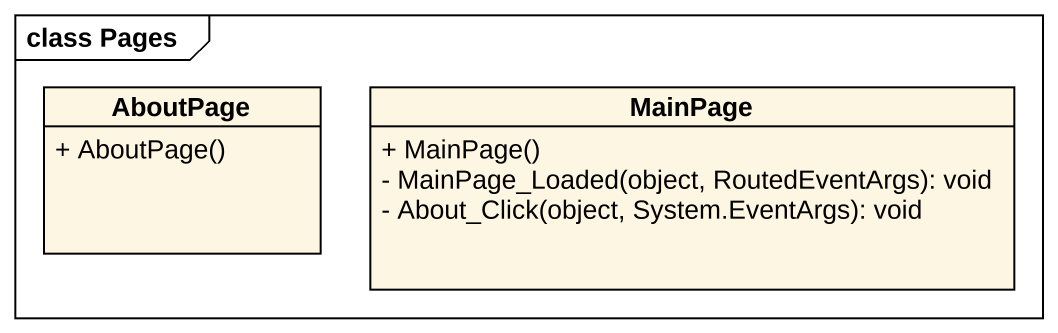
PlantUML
@startuml
mainframe class Pages
hide circle
hide empty members
skinparam classAttributeIconSize 0
class AboutPage {
  + AboutPage()
}
class MainPage {
  + MainPage()
  - MainPage_Loaded(object, RoutedEventArgs): void
  - About_Click(object, System.EventArgs): void
}
@enduml
